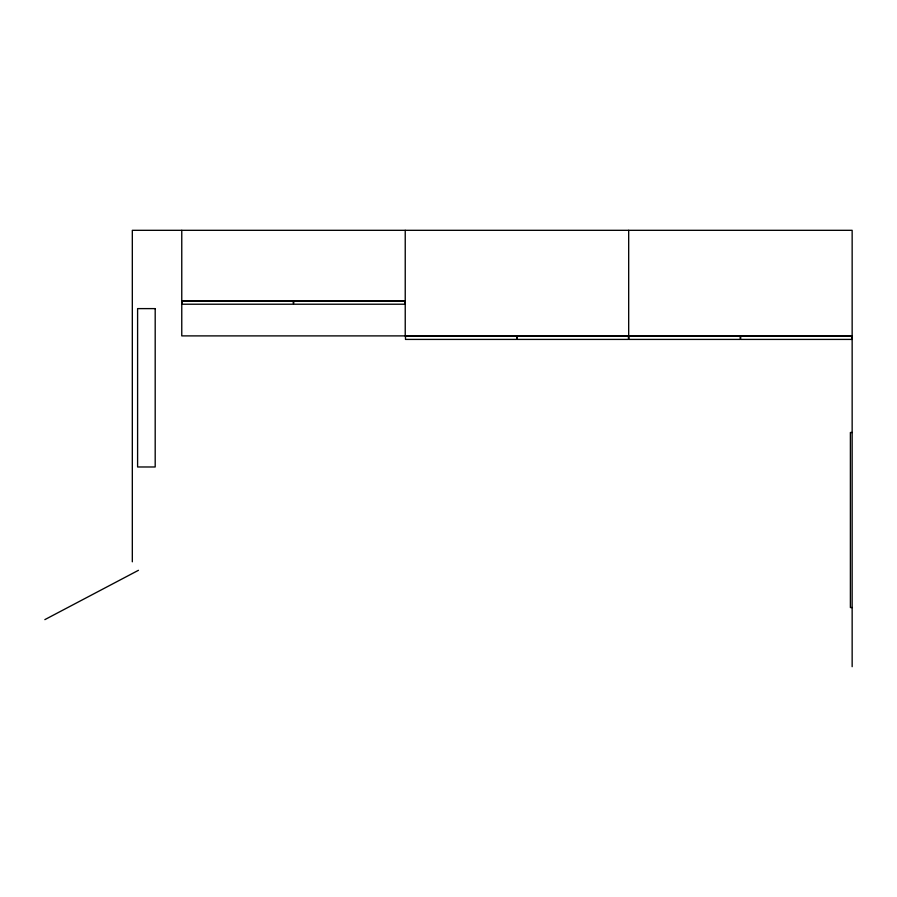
<?xml version="1.0" encoding="UTF-8"?>
<svg xmlns="http://www.w3.org/2000/svg" width="897" height="897" viewBox="0 0 897 897"><rect width="100%" height="100%" fill="white"/><g stroke="black" fill="none" stroke-linecap="round" stroke-linejoin="round"><path stroke-width="1.35" d="M44.85 619.625L138.441 570.313M181.766 300.697L405.231 300.697M852.15 335.893L181.766 335.893L181.766 230.316M852.15 432.489L850.39 432.489L850.39 607.561L852.15 607.561M852.15 666.684L852.15 230.316L132.319 230.316L132.319 561.814M628.685 230.316L628.685 335.893M405.231 230.316L405.231 335.893M293.229 301.056L182.024 301.056L182.024 304.218L293.229 304.218L293.229 301.056M404.962 301.056L293.756 301.056L293.756 304.218L404.962 304.218L404.962 301.056M155.192 308.613L137.6 308.613L137.6 466.978L155.192 466.978L155.192 308.613M516.694 336.24L405.489 336.24L405.489 339.414L516.694 339.414L516.694 336.24M628.427 336.24L517.221 336.24L517.221 339.414L628.427 339.414L628.427 336.24M740.16 336.24L628.954 336.24L628.954 339.414L740.16 339.414L740.16 336.24M851.881 336.24L740.687 336.24L740.687 339.414L851.881 339.414L851.881 336.24"/></g></svg>
